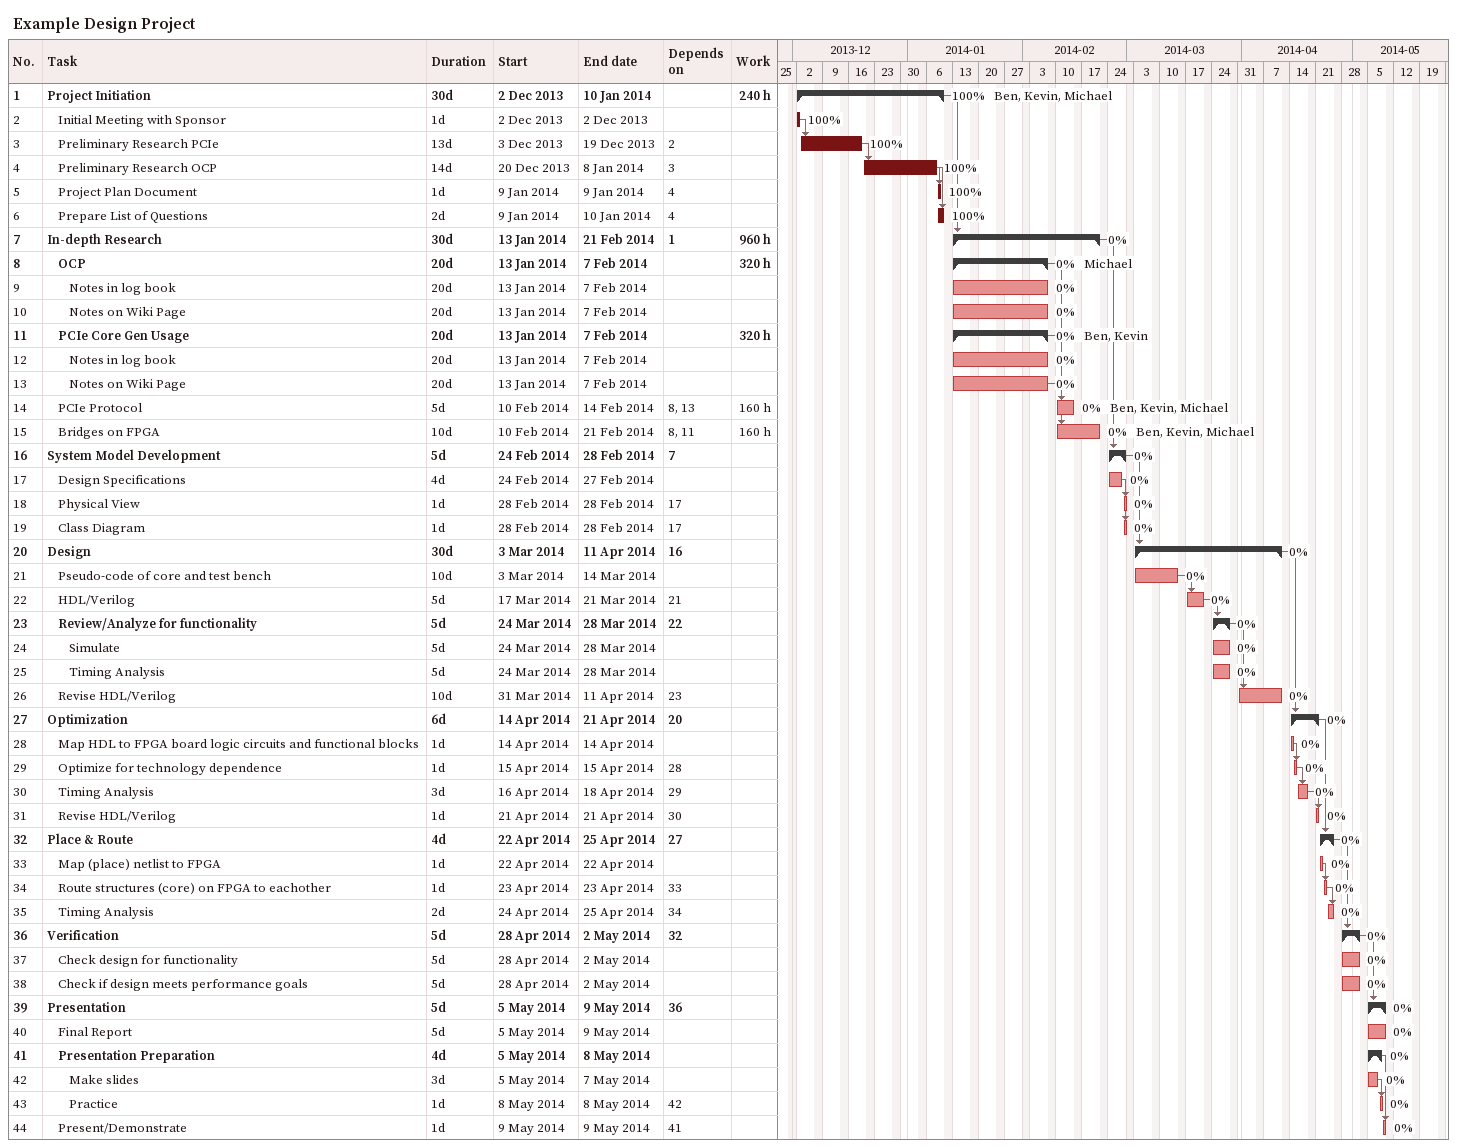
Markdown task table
Example Design Project

| ID | Level | Task | Duration | Start | Finish | Predecessors | Resources | % complete | Work (h) |
|---|---|---|---|---|---|---|---|---|---|
| 1 | 1 | **Project Initiation** | 30d | 2013-12-02 | 2014-01-10 |  | Ben, Kevin, Michael | 100 | 240 |
| 2 | 2 | Initial Meeting with Sponsor | 1d | 2013-12-02 | 2013-12-02 |  |  | 100 |  |
| 3 | 2 | Preliminary Research PCIe | 13d | 2013-12-03 | 2013-12-19 | 2 |  | 100 |  |
| 4 | 2 | Preliminary Research OCP | 14d | 2013-12-20 | 2014-01-08 | 3 |  | 100 |  |
| 5 | 2 | Project Plan Document | 1d | 2014-01-09 | 2014-01-09 | 4 |  | 100 |  |
| 6 | 2 | Prepare List of Questions | 2d | 2014-01-09 | 2014-01-10 | 4 |  | 100 |  |
| 7 | 1 | **In-depth Research** | 30d | 2014-01-13 | 2014-02-21 | 1 |  | 0 | 960 |
| 8 | 2 | **OCP** | 20d | 2014-01-13 | 2014-02-07 |  | Michael | 0 | 320 |
| 9 | 3 | Notes in log book | 20d | 2014-01-13 | 2014-02-07 |  |  | 0 |  |
| 10 | 3 | Notes on Wiki Page | 20d | 2014-01-13 | 2014-02-07 |  |  | 0 |  |
| 11 | 2 | **PCIe Core Gen Usage** | 20d | 2014-01-13 | 2014-02-07 |  | Ben, Kevin | 0 | 320 |
| 12 | 3 | Notes in log book | 20d | 2014-01-13 | 2014-02-07 |  |  | 0 |  |
| 13 | 3 | Notes on Wiki Page | 20d | 2014-01-13 | 2014-02-07 |  |  | 0 |  |
| 14 | 2 | PCIe Protocol | 5d | 2014-02-10 | 2014-02-14 | 8, 13 | Ben, Kevin, Michael | 0 | 160 |
| 15 | 2 | Bridges on FPGA | 10d | 2014-02-10 | 2014-02-21 | 8, 11 | Ben, Kevin, Michael | 0 | 160 |
| 16 | 1 | **System Model Development** | 5d | 2014-02-24 | 2014-02-28 | 7 |  | 0 |  |
| 17 | 2 | Design Specifications | 4d | 2014-02-24 | 2014-02-27 |  |  | 0 |  |
| 18 | 2 | Physical View | 1d | 2014-02-28 | 2014-02-28 | 17 |  | 0 |  |
| 19 | 2 | Class Diagram | 1d | 2014-02-28 | 2014-02-28 | 17 |  | 0 |  |
| 20 | 1 | **Design** | 30d | 2014-03-03 | 2014-04-11 | 16 |  | 0 |  |
| 21 | 2 | Pseudo-code of core and test bench | 10d | 2014-03-03 | 2014-03-14 |  |  | 0 |  |
| 22 | 2 | HDL/Verilog | 5d | 2014-03-17 | 2014-03-21 | 21 |  | 0 |  |
| 23 | 2 | **Review/Analyze for functionality** | 5d | 2014-03-24 | 2014-03-28 | 22 |  | 0 |  |
| 24 | 3 | Simulate | 5d | 2014-03-24 | 2014-03-28 |  |  | 0 |  |
| 25 | 3 | Timing Analysis | 5d | 2014-03-24 | 2014-03-28 |  |  | 0 |  |
| 26 | 2 | Revise HDL/Verilog | 10d | 2014-03-31 | 2014-04-11 | 23 |  | 0 |  |
| 27 | 1 | **Optimization** | 6d | 2014-04-14 | 2014-04-21 | 20 |  | 0 |  |
| 28 | 2 | Map HDL to FPGA board logic circuits and functional blocks | 1d | 2014-04-14 | 2014-04-14 |  |  | 0 |  |
| 29 | 2 | Optimize for technology dependence | 1d | 2014-04-15 | 2014-04-15 | 28 |  | 0 |  |
| 30 | 2 | Timing Analysis | 3d | 2014-04-16 | 2014-04-18 | 29 |  | 0 |  |
| 31 | 2 | Revise HDL/Verilog | 1d | 2014-04-21 | 2014-04-21 | 30 |  | 0 |  |
| 32 | 1 | **Place & Route** | 4d | 2014-04-22 | 2014-04-25 | 27 |  | 0 |  |
| 33 | 2 | Map (place) netlist to FPGA | 1d | 2014-04-22 | 2014-04-22 |  |  | 0 |  |
| 34 | 2 | Route structures (core) on FPGA to eachother | 1d | 2014-04-23 | 2014-04-23 | 33 |  | 0 |  |
| 35 | 2 | Timing Analysis | 2d | 2014-04-24 | 2014-04-25 | 34 |  | 0 |  |
| 36 | 1 | **Verification** | 5d | 2014-04-28 | 2014-05-02 | 32 |  | 0 |  |
| 37 | 2 | Check design for functionality | 5d | 2014-04-28 | 2014-05-02 |  |  | 0 |  |
| 38 | 2 | Check if design meets performance goals | 5d | 2014-04-28 | 2014-05-02 |  |  | 0 |  |
| 39 | 1 | **Presentation** | 5d | 2014-05-05 | 2014-05-09 | 36 |  | 0 |  |
| 40 | 2 | Final Report | 5d | 2014-05-05 | 2014-05-09 |  |  | 0 |  |
| 41 | 2 | **Presentation Preparation** | 4d | 2014-05-05 | 2014-05-08 |  |  | 0 |  |
| 42 | 3 | Make slides | 3d | 2014-05-05 | 2014-05-07 |  |  | 0 |  |
| 43 | 3 | Practice | 1d | 2014-05-08 | 2014-05-08 | 42 |  | 0 |  |
| 44 | 2 | Present/Demonstrate | 1d | 2014-05-09 | 2014-05-09 | 41 |  | 0 |  |
